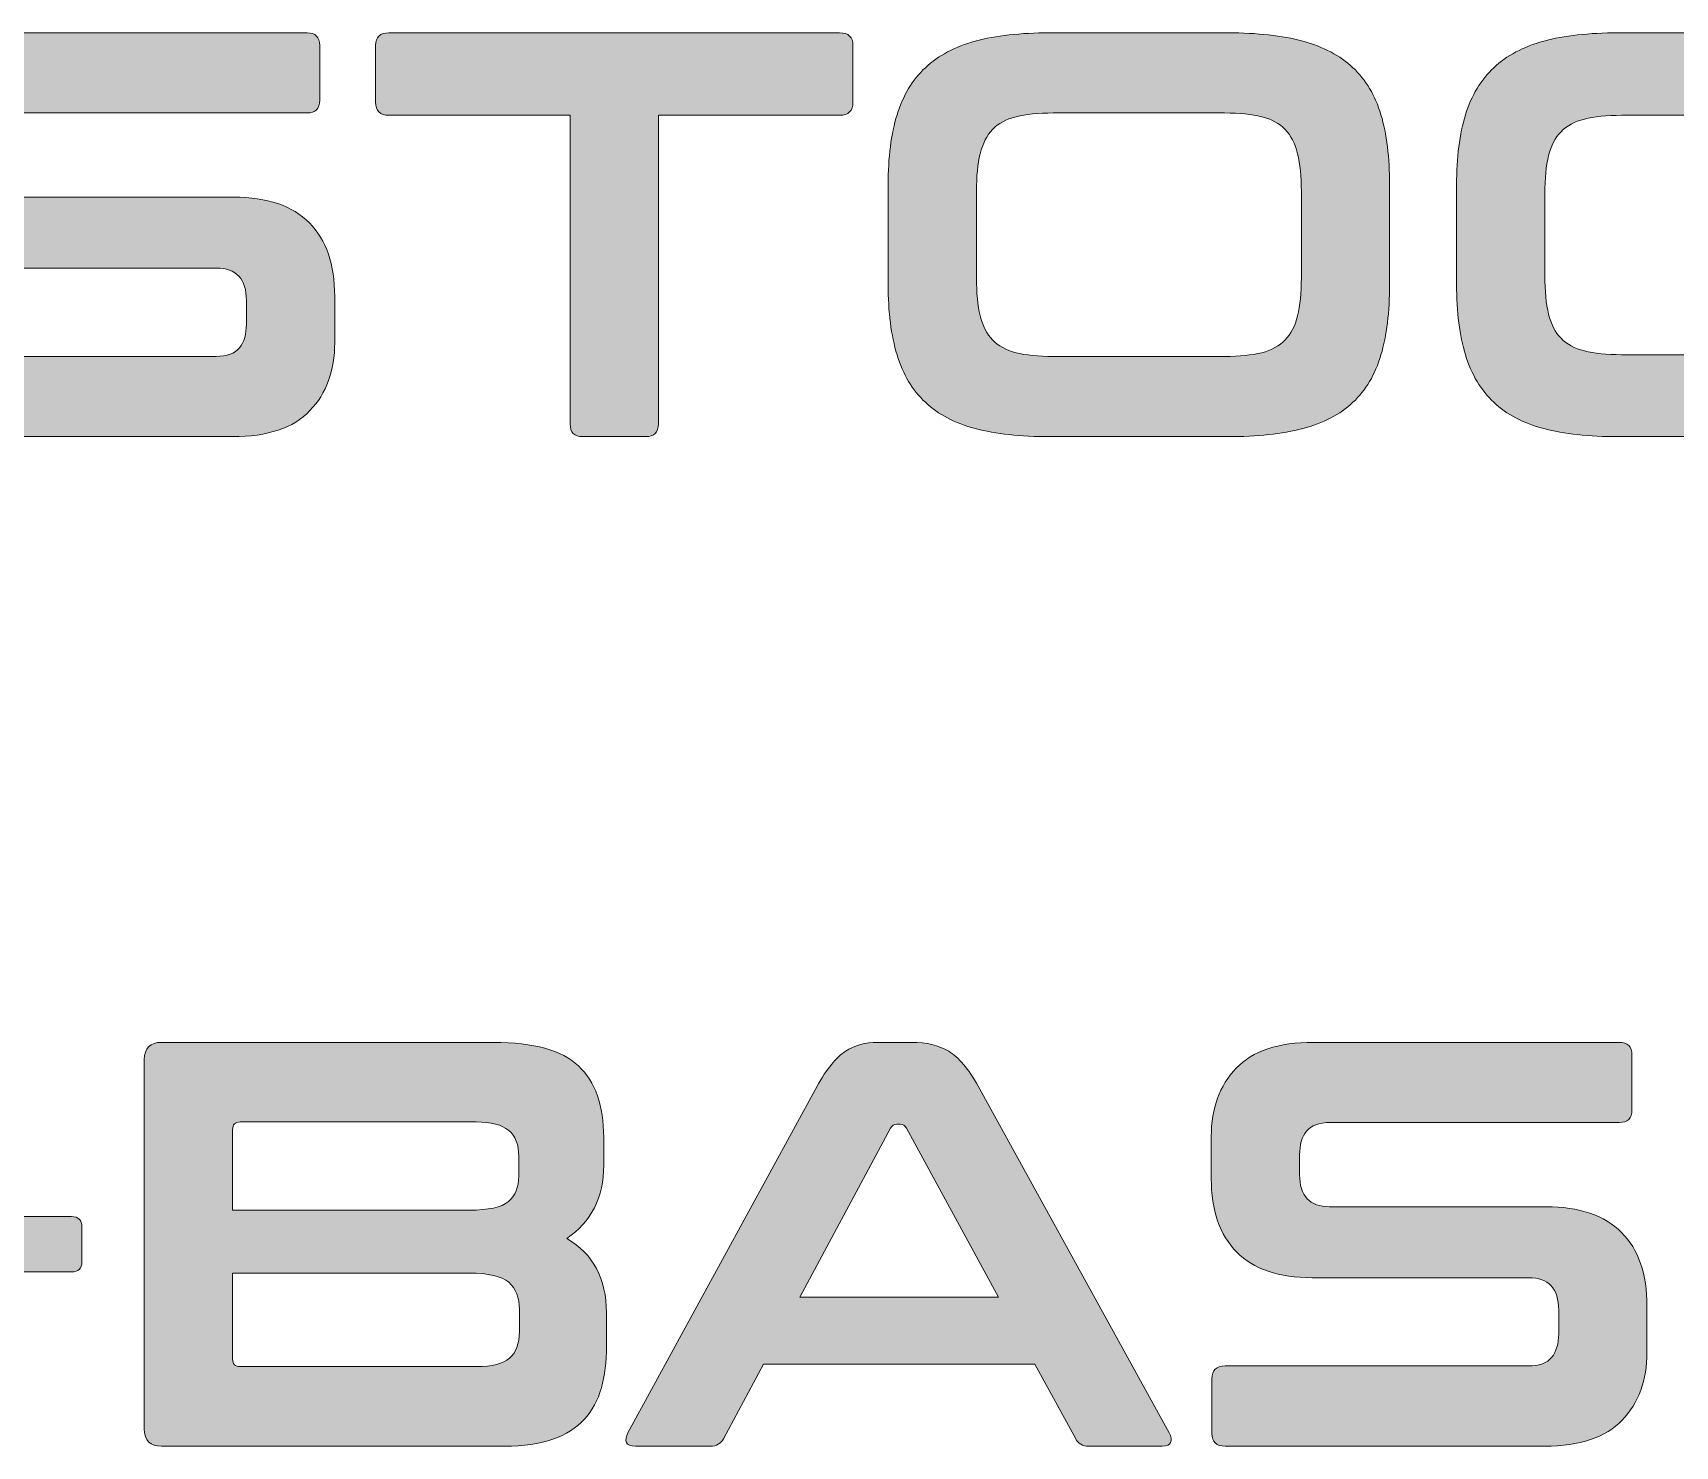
# Model space of a CAD drawing. Header units: millimetres. Extents: x 0 to 62, y -117 to 0.
# Drawn here: x 21.072 to 25.088, y -48.673 to -45.216 of the extents above; entities that cross this region are included whole.
import ezdxf

# ---------------------------------------------------------------- set-up
doc = ezdxf.new("R2010")
doc.units = ezdxf.units.MM
doc.header["$MEASUREMENT"] = 0
doc.layers.add('GLOSS-V', color=7, linetype='Continuous')

# ---------------------------------------------------------------- blocks, each defined once
blk = doc.blocks.new('block 62')
at = {"layer": 'GLOSS-V', "true_color": 0x010101}
h = blk.add_hatch(color=178, dxfattribs=at)
h.dxf.hatch_style = 2
edge = h.paths.add_edge_path()
edge.add_spline(control_points=[(21.7427, -45.2157), (21.7634, -45.2157), (21.7737, -45.226), (21.7737, -45.2467), (21.7737, -45.2467), (21.7737, -45.3807), (21.7737, -45.3807), (21.7737, -45.4014), (21.7634, -45.4117), (21.7427, -45.4117), (21.7427, -45.4117), (21.0358, -45.4117), (21.0358, -45.4117), (21.0084, -45.4117), (20.9892, -45.4188), (20.9779, -45.4329), (20.9667, -45.447), (20.961, -45.4663), (20.961, -45.4908), (20.961, -45.4908), (20.961, -45.5388), (20.961, -45.5388), (20.961, -45.5914), (20.9855, -45.6177), (21.0344, -45.6177), (21.0344, -45.6177), (21.5635, -45.6177), (21.5635, -45.6177), (21.6454, -45.6177), (21.7069, -45.6387), (21.7484, -45.6806), (21.7897, -45.7224), (21.8104, -45.7824), (21.8104, -45.8604), (21.8104, -45.8604), (21.8104, -45.9734), (21.8104, -45.9734), (21.8104, -46.042), (21.7902, -46.0976), (21.7497, -46.1398), (21.7093, -46.1822), (21.6462, -46.2034), (21.5606, -46.2034), (21.5606, -46.2034), (20.7789, -46.2034), (20.7789, -46.2034), (20.7572, -46.2034), (20.7465, -46.193), (20.7465, -46.1724), (20.7465, -46.1724), (20.7465, -46.0384), (20.7465, -46.0384), (20.7465, -46.0175), (20.7572, -46.0072), (20.7789, -46.0072), (20.7789, -46.0072), (21.5198, -46.0072), (21.5198, -46.0072), (21.547, -46.0072), (21.5663, -46.0001), (21.5777, -45.986), (21.5889, -45.972), (21.5945, -45.9528), (21.5945, -45.9283), (21.5945, -45.9283), (21.5945, -45.8704), (21.5945, -45.8704), (21.5945, -45.8177), (21.5701, -45.7913), (21.5212, -45.7913), (21.5212, -45.7913), (20.992, -45.7913), (20.992, -45.7913), (20.9102, -45.7913), (20.8485, -45.7703), (20.8072, -45.7285), (20.7657, -45.6866), (20.745, -45.6267), (20.745, -45.5486), (20.745, -45.5486), (20.745, -45.4456), (20.745, -45.4456), (20.745, -45.3769), (20.7653, -45.3214), (20.8058, -45.2791), (20.8461, -45.2367), (20.9091, -45.2157), (20.9948, -45.2157), (20.9948, -45.2157), (21.7427, -45.2157), (21.7427, -45.2157)], knot_values=[0, 0, 0, 0, 1, 1, 1, 2, 2, 2, 3, 3, 3, 4, 4, 4, 5, 5, 5, 6, 6, 6, 7, 7, 7, 8, 8, 8, 9, 9, 9, 10, 10, 10, 11, 11, 11, 12, 12, 12, 13, 13, 13, 14, 14, 14, 15, 15, 15, 16, 16, 16, 17, 17, 17, 18, 18, 18, 19, 19, 19, 20, 20, 20, 21, 21, 21, 22, 22, 22, 23, 23, 23, 24, 24, 24, 25, 25, 25, 26, 26, 26, 27, 27, 27, 28, 28, 28, 29, 29, 29, 30, 30, 30, 30], degree=3, periodic=1)
h = blk.add_hatch(color=178, dxfattribs=at)
h.dxf.hatch_style = 2
edge = h.paths.add_edge_path()
edge.add_spline(control_points=[(23.0451, -45.2157), (23.0666, -45.2157), (23.0775, -45.226), (23.0775, -45.2467), (23.0775, -45.2467), (23.0775, -45.385), (23.0775, -45.385), (23.0775, -45.4065), (23.0666, -45.4174), (23.0451, -45.4174), (23.0451, -45.4174), (22.6019, -45.4174), (22.6019, -45.4174), (22.6019, -45.4174), (22.6019, -46.1724), (22.6019, -46.1724), (22.6019, -46.193), (22.5916, -46.2034), (22.5709, -46.2034), (22.5709, -46.2034), (22.4171, -46.2034), (22.4171, -46.2034), (22.3964, -46.2034), (22.3861, -46.193), (22.3861, -46.1724), (22.3861, -46.1724), (22.3861, -45.4174), (22.3861, -45.4174), (22.3861, -45.4174), (21.943, -45.4174), (21.943, -45.4174), (21.9213, -45.4174), (21.9105, -45.4065), (21.9105, -45.385), (21.9105, -45.385), (21.9105, -45.2467), (21.9105, -45.2467), (21.9105, -45.226), (21.9213, -45.2157), (21.943, -45.2157), (21.943, -45.2157), (23.0451, -45.2157), (23.0451, -45.2157)], knot_values=[0, 0, 0, 0, 1, 1, 1, 2, 2, 2, 3, 3, 3, 4, 4, 4, 5, 5, 5, 6, 6, 6, 7, 7, 7, 8, 8, 8, 9, 9, 9, 10, 10, 10, 11, 11, 11, 12, 12, 12, 13, 13, 13, 14, 14, 14, 14], degree=3, periodic=1)
h = blk.add_hatch(color=178, dxfattribs=at)
h.dxf.hatch_style = 2
edge = h.paths.add_edge_path()
edge.add_spline(control_points=[(23.9947, -45.2157), (24.0662, -45.2157), (24.1272, -45.2224), (24.1775, -45.236), (24.2278, -45.2498), (24.2688, -45.2713), (24.3003, -45.3009), (24.3318, -45.3306), (24.3546, -45.369), (24.3687, -45.416), (24.3828, -45.463), (24.3899, -45.5204), (24.3899, -45.5881), (24.3899, -45.5881), (24.3899, -45.8308), (24.3899, -45.8308), (24.3899, -45.8987), (24.3828, -45.9562), (24.3687, -46.0037), (24.3546, -46.0513), (24.3318, -46.0899), (24.3003, -46.1195), (24.2688, -46.1491), (24.2278, -46.1705), (24.1775, -46.1836), (24.1272, -46.1968), (24.0662, -46.2034), (23.9947, -46.2034), (23.9947, -46.2034), (23.5588, -46.2034), (23.5588, -46.2034), (23.4873, -46.2034), (23.4266, -46.1968), (23.3767, -46.1836), (23.3269, -46.1705), (23.2861, -46.1491), (23.2547, -46.1195), (23.223, -46.0899), (23.2001, -46.0513), (23.1855, -46.0037), (23.1709, -45.9562), (23.1636, -45.8987), (23.1636, -45.8308), (23.1636, -45.8308), (23.1636, -45.5881), (23.1636, -45.5881), (23.1636, -45.5204), (23.1709, -45.463), (23.1855, -45.416), (23.2001, -45.369), (23.223, -45.3306), (23.2547, -45.3009), (23.2861, -45.2713), (23.3269, -45.2498), (23.3767, -45.236), (23.4266, -45.2224), (23.4873, -45.2157), (23.5588, -45.2157), (23.5588, -45.2157), (23.9947, -45.2157), (23.9947, -45.2157)], knot_values=[0, 0, 0, 0, 1, 1, 1, 2, 2, 2, 3, 3, 3, 4, 4, 4, 5, 5, 5, 6, 6, 6, 7, 7, 7, 8, 8, 8, 9, 9, 9, 10, 10, 10, 11, 11, 11, 12, 12, 12, 13, 13, 13, 14, 14, 14, 15, 15, 15, 16, 16, 16, 17, 17, 17, 18, 18, 18, 19, 19, 19, 20, 20, 20, 20], degree=3, periodic=1)
edge = h.paths.add_edge_path()
edge.add_spline(control_points=[(23.3796, -45.8153), (23.3796, -45.852), (23.3826, -45.8828), (23.3888, -45.9078), (23.3948, -45.9328), (23.4049, -45.9524), (23.4191, -45.967), (23.4332, -45.9817), (23.4521, -45.992), (23.4763, -45.9981), (23.5002, -46.0043), (23.5305, -46.0072), (23.5672, -46.0072), (23.5672, -46.0072), (23.9863, -46.0072), (23.9863, -46.0072), (24.023, -46.0072), (24.0533, -46.0043), (24.0773, -45.9981), (24.1014, -45.992), (24.1203, -45.9817), (24.1344, -45.967), (24.1486, -45.9524), (24.1587, -45.9328), (24.1648, -45.9078), (24.171, -45.8828), (24.1741, -45.852), (24.1741, -45.8153), (24.1741, -45.8153), (24.1741, -45.6036), (24.1741, -45.6036), (24.1741, -45.5669), (24.171, -45.5362), (24.1648, -45.5113), (24.1587, -45.4863), (24.1486, -45.4665), (24.1344, -45.452), (24.1203, -45.4374), (24.1014, -45.427), (24.0773, -45.421), (24.0533, -45.4148), (24.023, -45.4117), (23.9863, -45.4117), (23.9863, -45.4117), (23.5672, -45.4117), (23.5672, -45.4117), (23.5305, -45.4117), (23.5002, -45.4148), (23.4763, -45.421), (23.4521, -45.427), (23.4332, -45.4374), (23.4191, -45.452), (23.4049, -45.4665), (23.3948, -45.4863), (23.3888, -45.5113), (23.3826, -45.5362), (23.3796, -45.5669), (23.3796, -45.6036), (23.3796, -45.6036), (23.3796, -45.8153), (23.3796, -45.8153)], knot_values=[0, 0, 0, 0, 1, 1, 1, 2, 2, 2, 3, 3, 3, 4, 4, 4, 5, 5, 5, 6, 6, 6, 7, 7, 7, 8, 8, 8, 9, 9, 9, 10, 10, 10, 11, 11, 11, 12, 12, 12, 13, 13, 13, 14, 14, 14, 15, 15, 15, 16, 16, 16, 17, 17, 17, 18, 18, 18, 19, 19, 19, 20, 20, 20, 20], degree=3, periodic=1)
h = blk.add_hatch(color=178, dxfattribs=at)
h.dxf.hatch_style = 2
edge = h.paths.add_edge_path()
edge.add_spline(control_points=[(25.585, -45.2157), (25.6058, -45.2157), (25.6162, -45.226), (25.6162, -45.2467), (25.6162, -45.2467), (25.6162, -45.385), (25.6162, -45.385), (25.6162, -45.4065), (25.6058, -45.4174), (25.585, -45.4174), (25.585, -45.4174), (24.9571, -45.4174), (24.9571, -45.4174), (24.9204, -45.4174), (24.8901, -45.4205), (24.8662, -45.4265), (24.8421, -45.4327), (24.8231, -45.443), (24.809, -45.4577), (24.7949, -45.4722), (24.7847, -45.4918), (24.7787, -45.5161), (24.7725, -45.5407), (24.7695, -45.5717), (24.7695, -45.6093), (24.7695, -45.6093), (24.7695, -45.8096), (24.7695, -45.8096), (24.7695, -45.8473), (24.7725, -45.8787), (24.7787, -45.9035), (24.7847, -45.9285), (24.7949, -45.9483), (24.809, -45.9627), (24.8231, -45.9774), (24.8421, -45.9877), (24.8662, -45.9937), (24.8901, -45.9999), (24.9204, -46.003), (24.9571, -46.003), (24.9571, -46.003), (25.585, -46.003), (25.585, -46.003), (25.6058, -46.003), (25.6162, -46.0134), (25.6162, -46.0341), (25.6162, -46.0341), (25.6162, -46.1724), (25.6162, -46.1724), (25.6162, -46.193), (25.6058, -46.2034), (25.585, -46.2034), (25.585, -46.2034), (24.9487, -46.2034), (24.9487, -46.2034), (24.8772, -46.2034), (24.8166, -46.1968), (24.7666, -46.1836), (24.7168, -46.1705), (24.676, -46.1491), (24.6447, -46.1195), (24.613, -46.0899), (24.5901, -46.0513), (24.5754, -46.0037), (24.5608, -45.9562), (24.5535, -45.8987), (24.5535, -45.8308), (24.5535, -45.8308), (24.5535, -45.5881), (24.5535, -45.5881), (24.5535, -45.5204), (24.5608, -45.463), (24.5754, -45.416), (24.5901, -45.369), (24.613, -45.3306), (24.6447, -45.3009), (24.676, -45.2713), (24.7168, -45.2498), (24.7666, -45.236), (24.8166, -45.2224), (24.8772, -45.2157), (24.9487, -45.2157), (24.9487, -45.2157), (25.585, -45.2157), (25.585, -45.2157)], knot_values=[0, 0, 0, 0, 1, 1, 1, 2, 2, 2, 3, 3, 3, 4, 4, 4, 5, 5, 5, 6, 6, 6, 7, 7, 7, 8, 8, 8, 9, 9, 9, 10, 10, 10, 11, 11, 11, 12, 12, 12, 13, 13, 13, 14, 14, 14, 15, 15, 15, 16, 16, 16, 17, 17, 17, 18, 18, 18, 19, 19, 19, 20, 20, 20, 21, 21, 21, 22, 22, 22, 23, 23, 23, 24, 24, 24, 25, 25, 25, 26, 26, 26, 27, 27, 27, 28, 28, 28, 28], degree=3, periodic=1)
h = blk.add_hatch(color=178, dxfattribs=at)
h.dxf.hatch_style = 2
edge = h.paths.add_edge_path()
edge.add_spline(control_points=[(22.1999, -47.6851), (22.2967, -47.6851), (22.3657, -47.7044), (22.4066, -47.7428), (22.4476, -47.7814), (22.4681, -47.8398), (22.4681, -47.9178), (22.4681, -47.9178), (22.4681, -47.9855), (22.4681, -47.9855), (22.4681, -48.0646), (22.4379, -48.1244), (22.3776, -48.1648), (22.4426, -48.2024), (22.4749, -48.2632), (22.4749, -48.3469), (22.4749, -48.3469), (22.4749, -48.4287), (22.4749, -48.4287), (22.4749, -48.4663), (22.4708, -48.5002), (22.4624, -48.5304), (22.4539, -48.5603), (22.44, -48.586), (22.4207, -48.6072), (22.4014, -48.6284), (22.3757, -48.6446), (22.3439, -48.6559), (22.3118, -48.6671), (22.2724, -48.6728), (22.2252, -48.6728), (22.2252, -48.6728), (21.387, -48.6728), (21.387, -48.6728), (21.3589, -48.6728), (21.3448, -48.6587), (21.3448, -48.6305), (21.3448, -48.6305), (21.3448, -47.7273), (21.3448, -47.7273), (21.3448, -47.6992), (21.3589, -47.6851), (21.387, -47.6851), (21.387, -47.6851), (22.1999, -47.6851), (22.1999, -47.6851)], knot_values=[0, 0, 0, 0, 1, 1, 1, 2, 2, 2, 3, 3, 3, 4, 4, 4, 5, 5, 5, 6, 6, 6, 7, 7, 7, 8, 8, 8, 9, 9, 9, 10, 10, 10, 11, 11, 11, 12, 12, 12, 13, 13, 13, 14, 14, 14, 15, 15, 15, 15], degree=3, periodic=1)
edge = h.paths.add_edge_path()
edge.add_spline(control_points=[(21.5606, -48.0956), (21.5606, -48.0956), (22.1392, -48.0956), (22.1392, -48.0956), (22.1862, -48.0956), (22.2183, -48.0887), (22.2352, -48.0746), (22.252, -48.0605), (22.2605, -48.0398), (22.2605, -48.0124), (22.2605, -48.0124), (22.2605, -47.9645), (22.2605, -47.9645), (22.2605, -47.9352), (22.2522, -47.9139), (22.2359, -47.9003), (22.2193, -47.8867), (22.1928, -47.8798), (22.1561, -47.8798), (22.1561, -47.8798), (21.579, -47.8798), (21.579, -47.8798), (21.5668, -47.8798), (21.5606, -47.886), (21.5606, -47.8982), (21.5606, -47.8982), (21.5606, -48.0956), (21.5606, -48.0956)], knot_values=[0, 0, 0, 0, 1, 1, 1, 2, 2, 2, 3, 3, 3, 4, 4, 4, 5, 5, 5, 6, 6, 6, 7, 7, 7, 8, 8, 8, 9, 9, 9, 9], degree=3, periodic=1)
edge = h.paths.add_edge_path()
edge.add_spline(control_points=[(21.5606, -48.2494), (21.5606, -48.2494), (21.5606, -48.4597), (21.5606, -48.4597), (21.5606, -48.472), (21.5668, -48.4782), (21.579, -48.4782), (21.579, -48.4782), (22.1575, -48.4782), (22.1575, -48.4782), (22.1952, -48.4782), (22.2219, -48.4713), (22.2379, -48.4577), (22.2539, -48.4441), (22.2619, -48.4222), (22.2619, -48.3921), (22.2619, -48.3921), (22.2619, -48.3383), (22.2619, -48.3383), (22.2619, -48.3092), (22.2532, -48.2871), (22.2359, -48.272), (22.2185, -48.257), (22.1862, -48.2494), (22.1392, -48.2494), (22.1392, -48.2494), (21.5606, -48.2494), (21.5606, -48.2494)], knot_values=[0, 0, 0, 0, 1, 1, 1, 2, 2, 2, 3, 3, 3, 4, 4, 4, 5, 5, 5, 6, 6, 6, 7, 7, 7, 8, 8, 8, 9, 9, 9, 9], degree=3, periodic=1)
h = blk.add_hatch(color=178, dxfattribs=at)
h.dxf.hatch_style = 2
edge = h.paths.add_edge_path()
edge.add_spline(control_points=[(23.2215, -47.6851), (23.2572, -47.6851), (23.2873, -47.6924), (23.3118, -47.707), (23.3362, -47.7215), (23.3602, -47.7499), (23.3838, -47.7923), (23.3838, -47.7923), (23.8509, -48.6404), (23.8509, -48.6404), (23.8556, -48.6497), (23.8568, -48.6575), (23.8544, -48.6637), (23.8519, -48.6697), (23.8452, -48.6728), (23.8339, -48.6728), (23.8339, -48.6728), (23.6547, -48.6728), (23.6547, -48.6728), (23.6387, -48.6728), (23.6278, -48.6668), (23.6222, -48.6546), (23.6222, -48.6546), (23.5221, -48.4725), (23.5221, -48.4725), (23.5221, -48.4725), (22.8589, -48.4725), (22.8589, -48.4725), (22.8589, -48.4725), (22.7614, -48.6546), (22.7614, -48.6546), (22.7549, -48.6668), (22.744, -48.6728), (22.729, -48.6728), (22.729, -48.6728), (22.5456, -48.6728), (22.5456, -48.6728), (22.5333, -48.6728), (22.5261, -48.6697), (22.5237, -48.6637), (22.5213, -48.6575), (22.5225, -48.6497), (22.5271, -48.6404), (22.5271, -48.6404), (22.99, -47.7923), (22.99, -47.7923), (23.0136, -47.7499), (23.0367, -47.7215), (23.0592, -47.707), (23.0818, -47.6924), (23.1082, -47.6851), (23.1383, -47.6851), (23.1383, -47.6851), (23.2215, -47.6851), (23.2215, -47.6851)], knot_values=[0, 0, 0, 0, 1, 1, 1, 2, 2, 2, 3, 3, 3, 4, 4, 4, 5, 5, 5, 6, 6, 6, 7, 7, 7, 8, 8, 8, 9, 9, 9, 10, 10, 10, 11, 11, 11, 12, 12, 12, 13, 13, 13, 14, 14, 14, 15, 15, 15, 16, 16, 16, 17, 17, 17, 18, 18, 18, 18], degree=3, periodic=1)
edge = h.paths.add_edge_path()
edge.add_spline(control_points=[(22.9478, -48.3087), (22.9478, -48.3087), (23.4332, -48.3087), (23.4332, -48.3087), (23.4332, -48.3087), (23.2087, -47.8953), (23.2087, -47.8953), (23.205, -47.8887), (23.1998, -47.8854), (23.1932, -47.8854), (23.1932, -47.8854), (23.1848, -47.8854), (23.1848, -47.8854), (23.1783, -47.8854), (23.1731, -47.8887), (23.1693, -47.8953), (23.1693, -47.8953), (22.9478, -48.3087), (22.9478, -48.3087)], knot_values=[0, 0, 0, 0, 1, 1, 1, 2, 2, 2, 3, 3, 3, 4, 4, 4, 5, 5, 5, 6, 6, 6, 6], degree=3, periodic=1)
h = blk.add_hatch(color=178, dxfattribs=at)
h.dxf.hatch_style = 2
edge = h.paths.add_edge_path()
edge.add_spline(control_points=[(24.9514, -47.6851), (24.9721, -47.6851), (24.9825, -47.6955), (24.9825, -47.7161), (24.9825, -47.7161), (24.9825, -47.8501), (24.9825, -47.8501), (24.9825, -47.8708), (24.9721, -47.8811), (24.9514, -47.8811), (24.9514, -47.8811), (24.2445, -47.8811), (24.2445, -47.8811), (24.2171, -47.8811), (24.198, -47.8882), (24.1866, -47.9023), (24.1754, -47.9165), (24.1698, -47.9357), (24.1698, -47.9602), (24.1698, -47.9602), (24.1698, -48.0083), (24.1698, -48.0083), (24.1698, -48.0608), (24.1942, -48.0872), (24.2431, -48.0872), (24.2431, -48.0872), (24.7723, -48.0872), (24.7723, -48.0872), (24.8541, -48.0872), (24.9156, -48.1082), (24.9571, -48.15), (24.9985, -48.1919), (25.0191, -48.2518), (25.0191, -48.3299), (25.0191, -48.3299), (25.0191, -48.4429), (25.0191, -48.4429), (25.0191, -48.5114), (24.999, -48.5671), (24.9585, -48.6093), (24.918, -48.6516), (24.855, -48.6728), (24.7694, -48.6728), (24.7694, -48.6728), (23.9877, -48.6728), (23.9877, -48.6728), (23.966, -48.6728), (23.9553, -48.6625), (23.9553, -48.6418), (23.9553, -48.6418), (23.9553, -48.5078), (23.9553, -48.5078), (23.9553, -48.487), (23.966, -48.4766), (23.9877, -48.4766), (23.9877, -48.4766), (24.7286, -48.4766), (24.7286, -48.4766), (24.7558, -48.4766), (24.7751, -48.4696), (24.7864, -48.4554), (24.7976, -48.4415), (24.8033, -48.4222), (24.8033, -48.3977), (24.8033, -48.3977), (24.8033, -48.3399), (24.8033, -48.3399), (24.8033, -48.2871), (24.7788, -48.2608), (24.7299, -48.2608), (24.7299, -48.2608), (24.2008, -48.2608), (24.2008, -48.2608), (24.1189, -48.2608), (24.0573, -48.2398), (24.0159, -48.1979), (23.9744, -48.1561), (23.9537, -48.0961), (23.9537, -48.0181), (23.9537, -48.0181), (23.9537, -47.9151), (23.9537, -47.9151), (23.9537, -47.8463), (23.9741, -47.7909), (24.0146, -47.7485), (24.0549, -47.7061), (24.1179, -47.6851), (24.2035, -47.6851), (24.2035, -47.6851), (24.9514, -47.6851), (24.9514, -47.6851)], knot_values=[0, 0, 0, 0, 1, 1, 1, 2, 2, 2, 3, 3, 3, 4, 4, 4, 5, 5, 5, 6, 6, 6, 7, 7, 7, 8, 8, 8, 9, 9, 9, 10, 10, 10, 11, 11, 11, 12, 12, 12, 13, 13, 13, 14, 14, 14, 15, 15, 15, 16, 16, 16, 17, 17, 17, 18, 18, 18, 19, 19, 19, 20, 20, 20, 21, 21, 21, 22, 22, 22, 23, 23, 23, 24, 24, 24, 25, 25, 25, 26, 26, 26, 27, 27, 27, 28, 28, 28, 29, 29, 29, 30, 30, 30, 30], degree=3, periodic=1)
h = blk.add_hatch(color=178, dxfattribs=at)
h.dxf.hatch_style = 2
edge = h.paths.add_edge_path()
edge.add_spline(control_points=[(20.8607, -47.8064), (20.8776, -47.8064), (20.8861, -47.8148), (20.8861, -47.8319), (20.8861, -47.8319), (20.8861, -48.1113), (20.8861, -48.1113), (20.8861, -48.1113), (21.1668, -48.1113), (21.1668, -48.1113), (21.1837, -48.1113), (21.1923, -48.1197), (21.1923, -48.1366), (21.1923, -48.1366), (21.1923, -48.2213), (21.1923, -48.2213), (21.1923, -48.2382), (21.1837, -48.2467), (21.1668, -48.2467), (21.1668, -48.2467), (20.8861, -48.2467), (20.8861, -48.2467), (20.8861, -48.2467), (20.8861, -48.5274), (20.8861, -48.5274), (20.8861, -48.5445), (20.8776, -48.5529), (20.8607, -48.5529), (20.8607, -48.5529), (20.776, -48.5529), (20.776, -48.5529), (20.7591, -48.5529), (20.7507, -48.5445), (20.7507, -48.5274), (20.7507, -48.5274), (20.7507, -48.2467), (20.7507, -48.2467), (20.7507, -48.2467), (20.4713, -48.2467), (20.4713, -48.2467), (20.4542, -48.2467), (20.4458, -48.2382), (20.4458, -48.2213), (20.4458, -48.2213), (20.4458, -48.1366), (20.4458, -48.1366), (20.4458, -48.1197), (20.4542, -48.1113), (20.4713, -48.1113), (20.4713, -48.1113), (20.7507, -48.1113), (20.7507, -48.1113), (20.7507, -48.1113), (20.7507, -47.8319), (20.7507, -47.8319), (20.7507, -47.8148), (20.7591, -47.8064), (20.776, -47.8064), (20.776, -47.8064), (20.8607, -47.8064), (20.8607, -47.8064)], knot_values=[0, 0, 0, 0, 1, 1, 1, 2, 2, 2, 3, 3, 3, 4, 4, 4, 5, 5, 5, 6, 6, 6, 7, 7, 7, 8, 8, 8, 9, 9, 9, 10, 10, 10, 11, 11, 11, 12, 12, 12, 13, 13, 13, 14, 14, 14, 15, 15, 15, 16, 16, 16, 17, 17, 17, 18, 18, 18, 19, 19, 19, 20, 20, 20, 20], degree=3, periodic=1)
at = {"layer": 'GLOSS-V', "lineweight": 0}
for points, knots in [([(21.7427, -45.2157), (21.7634, -45.2157), (21.7737, -45.226), (21.7737, -45.2467), (21.7737, -45.2467), (21.7737, -45.3807), (21.7737, -45.3807), (21.7737, -45.4014), (21.7634, -45.4117), (21.7427, -45.4117), (21.7427, -45.4117), (21.0358, -45.4117), (21.0358, -45.4117), (21.0084, -45.4117), (20.9892, -45.4188), (20.9779, -45.4329), (20.9667, -45.447), (20.961, -45.4663), (20.961, -45.4908), (20.961, -45.4908), (20.961, -45.5388), (20.961, -45.5388), (20.961, -45.5914), (20.9855, -45.6177), (21.0344, -45.6177), (21.0344, -45.6177), (21.5635, -45.6177), (21.5635, -45.6177), (21.6454, -45.6177), (21.7069, -45.6387), (21.7484, -45.6806), (21.7897, -45.7224), (21.8104, -45.7824), (21.8104, -45.8604), (21.8104, -45.8604), (21.8104, -45.9734), (21.8104, -45.9734), (21.8104, -46.042), (21.7902, -46.0976), (21.7497, -46.1398), (21.7093, -46.1822), (21.6462, -46.2034), (21.5606, -46.2034), (21.5606, -46.2034), (20.7789, -46.2034), (20.7789, -46.2034), (20.7572, -46.2034), (20.7465, -46.193), (20.7465, -46.1724), (20.7465, -46.1724), (20.7465, -46.0384), (20.7465, -46.0384), (20.7465, -46.0175), (20.7572, -46.0072), (20.7789, -46.0072), (20.7789, -46.0072), (21.5198, -46.0072), (21.5198, -46.0072), (21.547, -46.0072), (21.5663, -46.0001), (21.5777, -45.986), (21.5889, -45.972), (21.5945, -45.9528), (21.5945, -45.9283), (21.5945, -45.9283), (21.5945, -45.8704), (21.5945, -45.8704), (21.5945, -45.8177), (21.5701, -45.7913), (21.5212, -45.7913), (21.5212, -45.7913), (20.992, -45.7913), (20.992, -45.7913), (20.9102, -45.7913), (20.8485, -45.7703), (20.8072, -45.7285), (20.7657, -45.6866), (20.745, -45.6267), (20.745, -45.5486), (20.745, -45.5486), (20.745, -45.4456), (20.745, -45.4456), (20.745, -45.3769), (20.7653, -45.3214), (20.8058, -45.2791), (20.8461, -45.2367), (20.9091, -45.2157), (20.9948, -45.2157), (20.9948, -45.2157), (21.7427, -45.2157), (21.7427, -45.2157)], [0, 0, 0, 0, 1, 1, 1, 2, 2, 2, 3, 3, 3, 4, 4, 4, 5, 5, 5, 6, 6, 6, 7, 7, 7, 8, 8, 8, 9, 9, 9, 10, 10, 10, 11, 11, 11, 12, 12, 12, 13, 13, 13, 14, 14, 14, 15, 15, 15, 16, 16, 16, 17, 17, 17, 18, 18, 18, 19, 19, 19, 20, 20, 20, 21, 21, 21, 22, 22, 22, 23, 23, 23, 24, 24, 24, 25, 25, 25, 26, 26, 26, 27, 27, 27, 28, 28, 28, 29, 29, 29, 30, 30, 30, 30]), ([(23.0451, -45.2157), (23.0666, -45.2157), (23.0775, -45.226), (23.0775, -45.2467), (23.0775, -45.2467), (23.0775, -45.385), (23.0775, -45.385), (23.0775, -45.4065), (23.0666, -45.4174), (23.0451, -45.4174), (23.0451, -45.4174), (22.6019, -45.4174), (22.6019, -45.4174), (22.6019, -45.4174), (22.6019, -46.1724), (22.6019, -46.1724), (22.6019, -46.193), (22.5916, -46.2034), (22.5709, -46.2034), (22.5709, -46.2034), (22.4171, -46.2034), (22.4171, -46.2034), (22.3964, -46.2034), (22.3861, -46.193), (22.3861, -46.1724), (22.3861, -46.1724), (22.3861, -45.4174), (22.3861, -45.4174), (22.3861, -45.4174), (21.943, -45.4174), (21.943, -45.4174), (21.9213, -45.4174), (21.9105, -45.4065), (21.9105, -45.385), (21.9105, -45.385), (21.9105, -45.2467), (21.9105, -45.2467), (21.9105, -45.226), (21.9213, -45.2157), (21.943, -45.2157), (21.943, -45.2157), (23.0451, -45.2157), (23.0451, -45.2157)], [0, 0, 0, 0, 1, 1, 1, 2, 2, 2, 3, 3, 3, 4, 4, 4, 5, 5, 5, 6, 6, 6, 7, 7, 7, 8, 8, 8, 9, 9, 9, 10, 10, 10, 11, 11, 11, 12, 12, 12, 13, 13, 13, 14, 14, 14, 14]), ([(23.9947, -45.2157), (24.0662, -45.2157), (24.1272, -45.2224), (24.1775, -45.236), (24.2278, -45.2498), (24.2688, -45.2713), (24.3003, -45.3009), (24.3318, -45.3306), (24.3546, -45.369), (24.3687, -45.416), (24.3828, -45.463), (24.3899, -45.5204), (24.3899, -45.5881), (24.3899, -45.5881), (24.3899, -45.8308), (24.3899, -45.8308), (24.3899, -45.8987), (24.3828, -45.9562), (24.3687, -46.0037), (24.3546, -46.0513), (24.3318, -46.0899), (24.3003, -46.1195), (24.2688, -46.1491), (24.2278, -46.1705), (24.1775, -46.1836), (24.1272, -46.1968), (24.0662, -46.2034), (23.9947, -46.2034), (23.9947, -46.2034), (23.5588, -46.2034), (23.5588, -46.2034), (23.4873, -46.2034), (23.4266, -46.1968), (23.3767, -46.1836), (23.3269, -46.1705), (23.2861, -46.1491), (23.2547, -46.1195), (23.223, -46.0899), (23.2001, -46.0513), (23.1855, -46.0037), (23.1709, -45.9562), (23.1636, -45.8987), (23.1636, -45.8308), (23.1636, -45.8308), (23.1636, -45.5881), (23.1636, -45.5881), (23.1636, -45.5204), (23.1709, -45.463), (23.1855, -45.416), (23.2001, -45.369), (23.223, -45.3306), (23.2547, -45.3009), (23.2861, -45.2713), (23.3269, -45.2498), (23.3767, -45.236), (23.4266, -45.2224), (23.4873, -45.2157), (23.5588, -45.2157), (23.5588, -45.2157), (23.9947, -45.2157), (23.9947, -45.2157)], [0, 0, 0, 0, 1, 1, 1, 2, 2, 2, 3, 3, 3, 4, 4, 4, 5, 5, 5, 6, 6, 6, 7, 7, 7, 8, 8, 8, 9, 9, 9, 10, 10, 10, 11, 11, 11, 12, 12, 12, 13, 13, 13, 14, 14, 14, 15, 15, 15, 16, 16, 16, 17, 17, 17, 18, 18, 18, 19, 19, 19, 20, 20, 20, 20]), ([(25.585, -45.2157), (25.6058, -45.2157), (25.6162, -45.226), (25.6162, -45.2467), (25.6162, -45.2467), (25.6162, -45.385), (25.6162, -45.385), (25.6162, -45.4065), (25.6058, -45.4174), (25.585, -45.4174), (25.585, -45.4174), (24.9571, -45.4174), (24.9571, -45.4174), (24.9204, -45.4174), (24.8901, -45.4205), (24.8662, -45.4265), (24.8421, -45.4327), (24.8231, -45.443), (24.809, -45.4577), (24.7949, -45.4722), (24.7847, -45.4918), (24.7787, -45.5161), (24.7725, -45.5407), (24.7695, -45.5717), (24.7695, -45.6093), (24.7695, -45.6093), (24.7695, -45.8096), (24.7695, -45.8096), (24.7695, -45.8473), (24.7725, -45.8787), (24.7787, -45.9035), (24.7847, -45.9285), (24.7949, -45.9483), (24.809, -45.9627), (24.8231, -45.9774), (24.8421, -45.9877), (24.8662, -45.9937), (24.8901, -45.9999), (24.9204, -46.003), (24.9571, -46.003), (24.9571, -46.003), (25.585, -46.003), (25.585, -46.003), (25.6058, -46.003), (25.6162, -46.0134), (25.6162, -46.0341), (25.6162, -46.0341), (25.6162, -46.1724), (25.6162, -46.1724), (25.6162, -46.193), (25.6058, -46.2034), (25.585, -46.2034), (25.585, -46.2034), (24.9487, -46.2034), (24.9487, -46.2034), (24.8772, -46.2034), (24.8166, -46.1968), (24.7666, -46.1836), (24.7168, -46.1705), (24.676, -46.1491), (24.6447, -46.1195), (24.613, -46.0899), (24.5901, -46.0513), (24.5754, -46.0037), (24.5608, -45.9562), (24.5535, -45.8987), (24.5535, -45.8308), (24.5535, -45.8308), (24.5535, -45.5881), (24.5535, -45.5881), (24.5535, -45.5204), (24.5608, -45.463), (24.5754, -45.416), (24.5901, -45.369), (24.613, -45.3306), (24.6447, -45.3009), (24.676, -45.2713), (24.7168, -45.2498), (24.7666, -45.236), (24.8166, -45.2224), (24.8772, -45.2157), (24.9487, -45.2157), (24.9487, -45.2157), (25.585, -45.2157), (25.585, -45.2157)], [0, 0, 0, 0, 1, 1, 1, 2, 2, 2, 3, 3, 3, 4, 4, 4, 5, 5, 5, 6, 6, 6, 7, 7, 7, 8, 8, 8, 9, 9, 9, 10, 10, 10, 11, 11, 11, 12, 12, 12, 13, 13, 13, 14, 14, 14, 15, 15, 15, 16, 16, 16, 17, 17, 17, 18, 18, 18, 19, 19, 19, 20, 20, 20, 21, 21, 21, 22, 22, 22, 23, 23, 23, 24, 24, 24, 25, 25, 25, 26, 26, 26, 27, 27, 27, 28, 28, 28, 28]), ([(23.3796, -45.8153), (23.3796, -45.852), (23.3826, -45.8828), (23.3888, -45.9078), (23.3948, -45.9328), (23.4049, -45.9524), (23.4191, -45.967), (23.4332, -45.9817), (23.4521, -45.992), (23.4763, -45.9981), (23.5002, -46.0043), (23.5305, -46.0072), (23.5672, -46.0072), (23.5672, -46.0072), (23.9863, -46.0072), (23.9863, -46.0072), (24.023, -46.0072), (24.0533, -46.0043), (24.0773, -45.9981), (24.1014, -45.992), (24.1203, -45.9817), (24.1344, -45.967), (24.1486, -45.9524), (24.1587, -45.9328), (24.1648, -45.9078), (24.171, -45.8828), (24.1741, -45.852), (24.1741, -45.8153), (24.1741, -45.8153), (24.1741, -45.6036), (24.1741, -45.6036), (24.1741, -45.5669), (24.171, -45.5362), (24.1648, -45.5113), (24.1587, -45.4863), (24.1486, -45.4665), (24.1344, -45.452), (24.1203, -45.4374), (24.1014, -45.427), (24.0773, -45.421), (24.0533, -45.4148), (24.023, -45.4117), (23.9863, -45.4117), (23.9863, -45.4117), (23.5672, -45.4117), (23.5672, -45.4117), (23.5305, -45.4117), (23.5002, -45.4148), (23.4763, -45.421), (23.4521, -45.427), (23.4332, -45.4374), (23.4191, -45.452), (23.4049, -45.4665), (23.3948, -45.4863), (23.3888, -45.5113), (23.3826, -45.5362), (23.3796, -45.5669), (23.3796, -45.6036), (23.3796, -45.6036), (23.3796, -45.8153), (23.3796, -45.8153)], [0, 0, 0, 0, 1, 1, 1, 2, 2, 2, 3, 3, 3, 4, 4, 4, 5, 5, 5, 6, 6, 6, 7, 7, 7, 8, 8, 8, 9, 9, 9, 10, 10, 10, 11, 11, 11, 12, 12, 12, 13, 13, 13, 14, 14, 14, 15, 15, 15, 16, 16, 16, 17, 17, 17, 18, 18, 18, 19, 19, 19, 20, 20, 20, 20]), ([(22.1999, -47.6851), (22.2967, -47.6851), (22.3657, -47.7044), (22.4066, -47.7428), (22.4476, -47.7814), (22.4681, -47.8398), (22.4681, -47.9178), (22.4681, -47.9178), (22.4681, -47.9855), (22.4681, -47.9855), (22.4681, -48.0646), (22.4379, -48.1244), (22.3776, -48.1648), (22.4426, -48.2024), (22.4749, -48.2632), (22.4749, -48.3469), (22.4749, -48.3469), (22.4749, -48.4287), (22.4749, -48.4287), (22.4749, -48.4663), (22.4708, -48.5002), (22.4624, -48.5304), (22.4539, -48.5603), (22.44, -48.586), (22.4207, -48.6072), (22.4014, -48.6284), (22.3757, -48.6446), (22.3439, -48.6559), (22.3118, -48.6671), (22.2724, -48.6728), (22.2252, -48.6728), (22.2252, -48.6728), (21.387, -48.6728), (21.387, -48.6728), (21.3589, -48.6728), (21.3448, -48.6587), (21.3448, -48.6305), (21.3448, -48.6305), (21.3448, -47.7273), (21.3448, -47.7273), (21.3448, -47.6992), (21.3589, -47.6851), (21.387, -47.6851), (21.387, -47.6851), (22.1999, -47.6851), (22.1999, -47.6851)], [0, 0, 0, 0, 1, 1, 1, 2, 2, 2, 3, 3, 3, 4, 4, 4, 5, 5, 5, 6, 6, 6, 7, 7, 7, 8, 8, 8, 9, 9, 9, 10, 10, 10, 11, 11, 11, 12, 12, 12, 13, 13, 13, 14, 14, 14, 15, 15, 15, 15]), ([(23.2215, -47.6851), (23.2572, -47.6851), (23.2873, -47.6924), (23.3118, -47.707), (23.3362, -47.7215), (23.3602, -47.7499), (23.3838, -47.7923), (23.3838, -47.7923), (23.8509, -48.6404), (23.8509, -48.6404), (23.8556, -48.6497), (23.8568, -48.6575), (23.8544, -48.6637), (23.8519, -48.6697), (23.8452, -48.6728), (23.8339, -48.6728), (23.8339, -48.6728), (23.6547, -48.6728), (23.6547, -48.6728), (23.6387, -48.6728), (23.6278, -48.6668), (23.6222, -48.6546), (23.6222, -48.6546), (23.5221, -48.4725), (23.5221, -48.4725), (23.5221, -48.4725), (22.8589, -48.4725), (22.8589, -48.4725), (22.8589, -48.4725), (22.7614, -48.6546), (22.7614, -48.6546), (22.7549, -48.6668), (22.744, -48.6728), (22.729, -48.6728), (22.729, -48.6728), (22.5456, -48.6728), (22.5456, -48.6728), (22.5333, -48.6728), (22.5261, -48.6697), (22.5237, -48.6637), (22.5213, -48.6575), (22.5225, -48.6497), (22.5271, -48.6404), (22.5271, -48.6404), (22.99, -47.7923), (22.99, -47.7923), (23.0136, -47.7499), (23.0367, -47.7215), (23.0592, -47.707), (23.0818, -47.6924), (23.1082, -47.6851), (23.1383, -47.6851), (23.1383, -47.6851), (23.2215, -47.6851), (23.2215, -47.6851)], [0, 0, 0, 0, 1, 1, 1, 2, 2, 2, 3, 3, 3, 4, 4, 4, 5, 5, 5, 6, 6, 6, 7, 7, 7, 8, 8, 8, 9, 9, 9, 10, 10, 10, 11, 11, 11, 12, 12, 12, 13, 13, 13, 14, 14, 14, 15, 15, 15, 16, 16, 16, 17, 17, 17, 18, 18, 18, 18]), ([(24.9514, -47.6851), (24.9721, -47.6851), (24.9825, -47.6955), (24.9825, -47.7161), (24.9825, -47.7161), (24.9825, -47.8501), (24.9825, -47.8501), (24.9825, -47.8708), (24.9721, -47.8811), (24.9514, -47.8811), (24.9514, -47.8811), (24.2445, -47.8811), (24.2445, -47.8811), (24.2171, -47.8811), (24.198, -47.8882), (24.1866, -47.9023), (24.1754, -47.9165), (24.1698, -47.9357), (24.1698, -47.9602), (24.1698, -47.9602), (24.1698, -48.0083), (24.1698, -48.0083), (24.1698, -48.0608), (24.1942, -48.0872), (24.2431, -48.0872), (24.2431, -48.0872), (24.7723, -48.0872), (24.7723, -48.0872), (24.8541, -48.0872), (24.9156, -48.1082), (24.9571, -48.15), (24.9985, -48.1919), (25.0191, -48.2518), (25.0191, -48.3299), (25.0191, -48.3299), (25.0191, -48.4429), (25.0191, -48.4429), (25.0191, -48.5114), (24.999, -48.5671), (24.9585, -48.6093), (24.918, -48.6516), (24.855, -48.6728), (24.7694, -48.6728), (24.7694, -48.6728), (23.9877, -48.6728), (23.9877, -48.6728), (23.966, -48.6728), (23.9553, -48.6625), (23.9553, -48.6418), (23.9553, -48.6418), (23.9553, -48.5078), (23.9553, -48.5078), (23.9553, -48.487), (23.966, -48.4766), (23.9877, -48.4766), (23.9877, -48.4766), (24.7286, -48.4766), (24.7286, -48.4766), (24.7558, -48.4766), (24.7751, -48.4696), (24.7864, -48.4554), (24.7976, -48.4415), (24.8033, -48.4222), (24.8033, -48.3977), (24.8033, -48.3977), (24.8033, -48.3399), (24.8033, -48.3399), (24.8033, -48.2871), (24.7788, -48.2608), (24.7299, -48.2608), (24.7299, -48.2608), (24.2008, -48.2608), (24.2008, -48.2608), (24.1189, -48.2608), (24.0573, -48.2398), (24.0159, -48.1979), (23.9744, -48.1561), (23.9537, -48.0961), (23.9537, -48.0181), (23.9537, -48.0181), (23.9537, -47.9151), (23.9537, -47.9151), (23.9537, -47.8463), (23.9741, -47.7909), (24.0146, -47.7485), (24.0549, -47.7061), (24.1179, -47.6851), (24.2035, -47.6851), (24.2035, -47.6851), (24.9514, -47.6851), (24.9514, -47.6851)], [0, 0, 0, 0, 1, 1, 1, 2, 2, 2, 3, 3, 3, 4, 4, 4, 5, 5, 5, 6, 6, 6, 7, 7, 7, 8, 8, 8, 9, 9, 9, 10, 10, 10, 11, 11, 11, 12, 12, 12, 13, 13, 13, 14, 14, 14, 15, 15, 15, 16, 16, 16, 17, 17, 17, 18, 18, 18, 19, 19, 19, 20, 20, 20, 21, 21, 21, 22, 22, 22, 23, 23, 23, 24, 24, 24, 25, 25, 25, 26, 26, 26, 27, 27, 27, 28, 28, 28, 29, 29, 29, 30, 30, 30, 30]), ([(20.8607, -47.8064), (20.8776, -47.8064), (20.8861, -47.8148), (20.8861, -47.8319), (20.8861, -47.8319), (20.8861, -48.1113), (20.8861, -48.1113), (20.8861, -48.1113), (21.1668, -48.1113), (21.1668, -48.1113), (21.1837, -48.1113), (21.1923, -48.1197), (21.1923, -48.1366), (21.1923, -48.1366), (21.1923, -48.2213), (21.1923, -48.2213), (21.1923, -48.2382), (21.1837, -48.2467), (21.1668, -48.2467), (21.1668, -48.2467), (20.8861, -48.2467), (20.8861, -48.2467), (20.8861, -48.2467), (20.8861, -48.5274), (20.8861, -48.5274), (20.8861, -48.5445), (20.8776, -48.5529), (20.8607, -48.5529), (20.8607, -48.5529), (20.776, -48.5529), (20.776, -48.5529), (20.7591, -48.5529), (20.7507, -48.5445), (20.7507, -48.5274), (20.7507, -48.5274), (20.7507, -48.2467), (20.7507, -48.2467), (20.7507, -48.2467), (20.4713, -48.2467), (20.4713, -48.2467), (20.4542, -48.2467), (20.4458, -48.2382), (20.4458, -48.2213), (20.4458, -48.2213), (20.4458, -48.1366), (20.4458, -48.1366), (20.4458, -48.1197), (20.4542, -48.1113), (20.4713, -48.1113), (20.4713, -48.1113), (20.7507, -48.1113), (20.7507, -48.1113), (20.7507, -48.1113), (20.7507, -47.8319), (20.7507, -47.8319), (20.7507, -47.8148), (20.7591, -47.8064), (20.776, -47.8064), (20.776, -47.8064), (20.8607, -47.8064), (20.8607, -47.8064)], [0, 0, 0, 0, 1, 1, 1, 2, 2, 2, 3, 3, 3, 4, 4, 4, 5, 5, 5, 6, 6, 6, 7, 7, 7, 8, 8, 8, 9, 9, 9, 10, 10, 10, 11, 11, 11, 12, 12, 12, 13, 13, 13, 14, 14, 14, 15, 15, 15, 16, 16, 16, 17, 17, 17, 18, 18, 18, 19, 19, 19, 20, 20, 20, 20]), ([(21.5606, -48.0956), (21.5606, -48.0956), (22.1392, -48.0956), (22.1392, -48.0956), (22.1862, -48.0956), (22.2183, -48.0887), (22.2352, -48.0746), (22.252, -48.0605), (22.2605, -48.0398), (22.2605, -48.0124), (22.2605, -48.0124), (22.2605, -47.9645), (22.2605, -47.9645), (22.2605, -47.9352), (22.2522, -47.9139), (22.2359, -47.9003), (22.2193, -47.8867), (22.1928, -47.8798), (22.1561, -47.8798), (22.1561, -47.8798), (21.579, -47.8798), (21.579, -47.8798), (21.5668, -47.8798), (21.5606, -47.886), (21.5606, -47.8982), (21.5606, -47.8982), (21.5606, -48.0956), (21.5606, -48.0956)], [0, 0, 0, 0, 1, 1, 1, 2, 2, 2, 3, 3, 3, 4, 4, 4, 5, 5, 5, 6, 6, 6, 7, 7, 7, 8, 8, 8, 9, 9, 9, 9]), ([(22.9478, -48.3087), (22.9478, -48.3087), (23.4332, -48.3087), (23.4332, -48.3087), (23.4332, -48.3087), (23.2087, -47.8953), (23.2087, -47.8953), (23.205, -47.8887), (23.1998, -47.8854), (23.1932, -47.8854), (23.1932, -47.8854), (23.1848, -47.8854), (23.1848, -47.8854), (23.1783, -47.8854), (23.1731, -47.8887), (23.1693, -47.8953), (23.1693, -47.8953), (22.9478, -48.3087), (22.9478, -48.3087)], [0, 0, 0, 0, 1, 1, 1, 2, 2, 2, 3, 3, 3, 4, 4, 4, 5, 5, 5, 6, 6, 6, 6]), ([(21.5606, -48.2494), (21.5606, -48.2494), (21.5606, -48.4597), (21.5606, -48.4597), (21.5606, -48.472), (21.5668, -48.4782), (21.579, -48.4782), (21.579, -48.4782), (22.1575, -48.4782), (22.1575, -48.4782), (22.1952, -48.4782), (22.2219, -48.4713), (22.2379, -48.4577), (22.2539, -48.4441), (22.2619, -48.4222), (22.2619, -48.3921), (22.2619, -48.3921), (22.2619, -48.3383), (22.2619, -48.3383), (22.2619, -48.3092), (22.2532, -48.2871), (22.2359, -48.272), (22.2185, -48.257), (22.1862, -48.2494), (22.1392, -48.2494), (22.1392, -48.2494), (21.5606, -48.2494), (21.5606, -48.2494)], [0, 0, 0, 0, 1, 1, 1, 2, 2, 2, 3, 3, 3, 4, 4, 4, 5, 5, 5, 6, 6, 6, 7, 7, 7, 8, 8, 8, 9, 9, 9, 9])]:
    blk.add_open_spline(points, degree=3, knots=knots, dxfattribs=at)

msp = doc.modelspace()

# ---------------------------------------------------------------- block references
at = {"layer": 'GLOSS-V'}
msp.add_blockref('block 62', (0, 0), dxfattribs=at)

doc.saveas('drawing.dxf')
